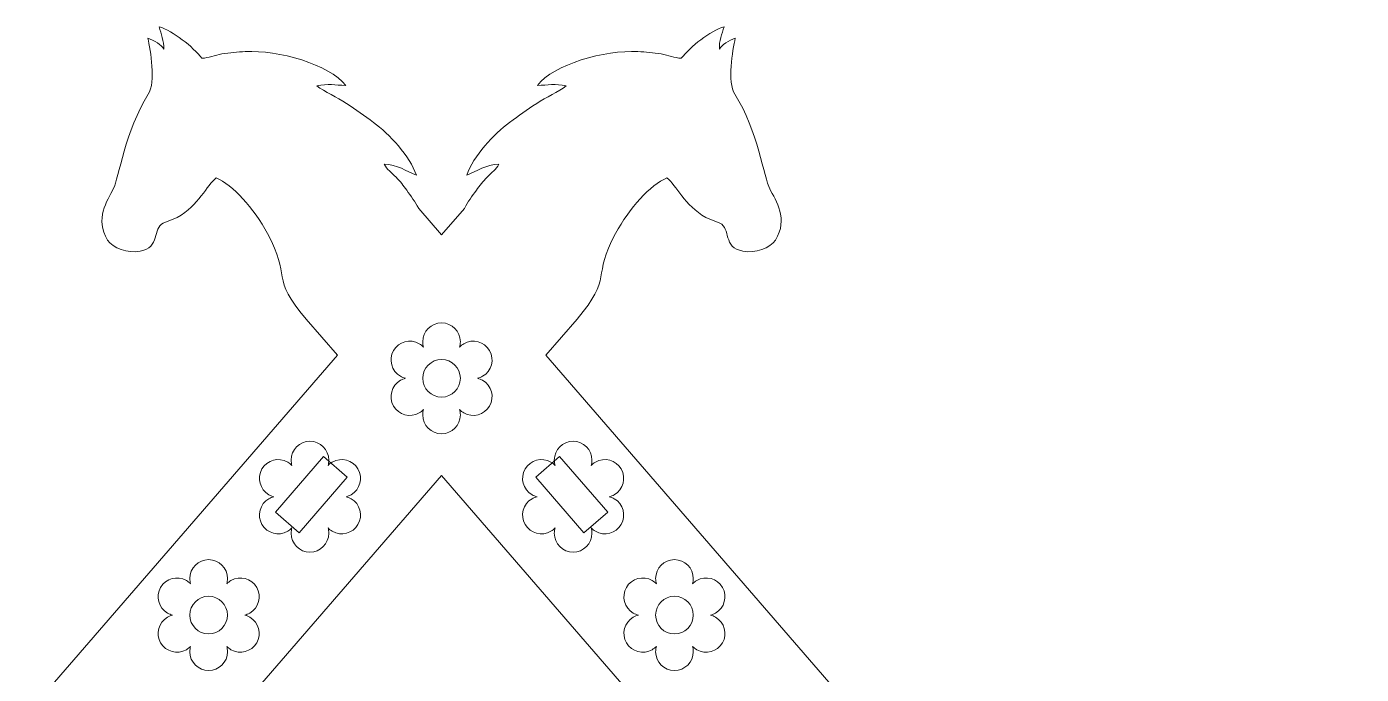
# Model space of a CAD drawing. Header units: millimetres. Extents: x 152 to 711, y -359 to 72.
# Drawn here: x 483.4 to 610.4, y 10.2 to 71.8 of the extents above; entities that cross this region are included whole.
import ezdxf

# ---------------------------------------------------------------- set-up
doc = ezdxf.new("R2010")
doc.units = ezdxf.units.MM
doc.header["$MEASUREMENT"] = 0
doc.layers.add('layer 1', color=7, linetype='Continuous')

msp = doc.modelspace()

# ---------------------------------------------------------------- linework, layer by layer
at = {"layer": 'layer 1', "color": 250, "lineweight": 20}
for points, knots in [([(525.054, 54.5174), (525.054, 54.5174), (522.8781, 52.0042), (522.8781, 52.0042), (522.8781, 52.0042), (522.8781, 52.0042), (520.7021, 54.5175), (520.7021, 54.5175), (520.7021, 54.5175), (520.3576, 55.1226), (519.9751, 55.701), (519.5595, 56.246), (519.5595, 56.246), (519.2414, 56.6633), (518.9445, 57.0861), (518.5486, 57.4825), (518.5486, 57.4825), (518.0579, 57.9737), (517.7061, 58.2082), (517.4189, 58.7066), (517.4189, 58.7066), (518.6502, 58.7201), (519.5273, 58.029), (520.4776, 57.6793), (520.4776, 57.6793), (519.8698, 59.5177), (517.8839, 61.5908), (516.4015, 62.6906), (516.4015, 62.6906), (515.4985, 63.3605), (514.7843, 63.8767), (513.822, 64.5038), (513.822, 64.5038), (512.9436, 65.076), (511.7335, 65.6205), (511.0002, 66.1741), (511.0002, 66.1741), (512.0676, 66.4073), (512.7452, 66.2425), (513.752, 66.2208), (513.752, 66.2208), (512.217, 68.2167), (507.3365, 69.6007), (504.1947, 69.4392), (504.1947, 69.4392), (503.4459, 69.4006), (502.716, 69.3359), (501.9759, 69.2147), (501.9759, 69.2147), (501.2759, 69.1), (500.6957, 68.8495), (500.0652, 68.7963), (500.0652, 68.7963), (499.1941, 69.9047), (497.31, 71.4159), (495.9847, 71.806), (495.9847, 71.806), (496.1728, 71.1296), (496.47, 70.4198), (496.4305, 69.6812), (496.4305, 69.6812), (496.2443, 70.0541), (495.5078, 70.494), (494.914, 70.7183), (494.914, 70.7183), (495.1654, 69.5173), (495.7029, 66.5461), (494.9609, 65.3825), (494.9609, 65.3825), (492.7687, 61.9449), (492.1634, 57.3988), (491.6308, 56.3719), (491.6308, 56.3719), (491.0507, 55.2537), (489.8378, 53.4939), (491.0887, 51.5011), (491.0887, 51.5011), (491.572, 50.7311), (493.0184, 50.2254), (494.1947, 50.4399), (494.1947, 50.4399), (496.1134, 50.7897), (495.3287, 52.5978), (496.3858, 53.106), (496.3858, 53.106), (496.3858, 53.106), (497.7173, 53.6574), (497.7173, 53.6574), (497.7173, 53.6574), (499.7632, 54.8075), (500.5288, 56.7024), (501.4216, 57.4193), (501.4216, 57.4193), (503.0136, 56.762), (504.9945, 54.5284), (506.3184, 52.1084), (506.3184, 52.1084), (508.5827, 47.9696), (506.533, 47.9666), (509.9814, 43.9837), (509.9814, 43.9837), (509.9814, 43.9837), (512.9578, 40.5461), (512.9578, 40.5461), (512.9578, 40.5461), (512.9578, 40.5461), (434.9702, -49.5306), (434.9702, -49.5306), (434.9702, -49.5306), (432.6269, -52.2372), (432.9231, -56.356), (435.6297, -58.6993), (435.6297, -58.6993), (435.6297, -58.6993), (437.1418, -60.0084), (437.1418, -60.0084), (437.1418, -60.0084), (439.8484, -62.3517), (443.9672, -62.0555), (446.3105, -59.3489), (446.3105, -59.3489), (446.3105, -59.3489), (522.8781, 29.0879), (522.8781, 29.0879), (522.8781, 29.0879), (522.8781, 29.0879), (599.4457, -59.3488), (599.4457, -59.3488), (599.4457, -59.3488), (601.789, -62.0554), (605.9078, -62.3517), (608.6144, -60.0083), (608.6144, -60.0083), (608.6144, -60.0083), (610.1265, -58.6992), (610.1265, -58.6992), (610.1265, -58.6992), (612.8331, -56.3559), (613.1293, -52.2371), (610.786, -49.5305), (610.786, -49.5305), (610.786, -49.5305), (532.7985, 40.5461), (532.7985, 40.5461), (532.7985, 40.5461), (532.7985, 40.5461), (535.7747, 43.9836), (535.7747, 43.9836), (535.7747, 43.9836), (539.2231, 47.9665), (537.1734, 47.9695), (539.4377, 52.1083), (539.4377, 52.1083), (540.7616, 54.5283), (542.7425, 56.7619), (544.3345, 57.4192), (544.3345, 57.4192), (545.2273, 56.7023), (545.9929, 54.8074), (548.0388, 53.6573), (548.0388, 53.6573), (548.0388, 53.6573), (549.3703, 53.1059), (549.3703, 53.1059), (549.3703, 53.1059), (550.4274, 52.5977), (549.6427, 50.7896), (551.5614, 50.4398), (551.5614, 50.4398), (552.7377, 50.2253), (554.1841, 50.731), (554.6674, 51.501), (554.6674, 51.501), (555.9183, 53.4938), (554.7054, 55.2536), (554.1253, 56.3718), (554.1253, 56.3718), (553.5927, 57.3987), (552.9874, 61.9448), (550.7952, 65.3824), (550.7952, 65.3824), (550.0532, 66.546), (550.5907, 69.5172), (550.8421, 70.7182), (550.8421, 70.7182), (550.2483, 70.4939), (549.5118, 70.054), (549.3256, 69.6811), (549.3256, 69.6811), (549.2861, 70.4197), (549.5833, 71.1295), (549.7714, 71.8059), (549.7714, 71.8059), (548.4461, 71.4158), (546.562, 69.9046), (545.6909, 68.7962), (545.6909, 68.7962), (545.0604, 68.8494), (544.4802, 69.0999), (543.7802, 69.2146), (543.7802, 69.2146), (543.0401, 69.3358), (542.3102, 69.4005), (541.5614, 69.4391), (541.5614, 69.4391), (538.4196, 69.6006), (533.5391, 68.2166), (532.0041, 66.2207), (532.0041, 66.2207), (533.0109, 66.2424), (533.6885, 66.4072), (534.7559, 66.174), (534.7559, 66.174), (534.0226, 65.6204), (532.8125, 65.0759), (531.9341, 64.5037), (531.9341, 64.5037), (530.9718, 63.8766), (530.2576, 63.3604), (529.3546, 62.6905), (529.3546, 62.6905), (527.8722, 61.5907), (525.8863, 59.5176), (525.2785, 57.6792), (525.2785, 57.6792), (526.2288, 58.0289), (527.1059, 58.72), (528.3372, 58.7065), (528.3372, 58.7065), (528.05, 58.2081), (527.6982, 57.9736), (527.2075, 57.4824), (527.2075, 57.4824), (526.8116, 57.086), (526.5147, 56.6632), (526.1966, 56.2459), (526.1966, 56.2459), (525.781, 55.7009), (525.3985, 55.1225), (525.054, 54.5174)], [0, 0, 0, 0, 0.01639344, 0.01639344, 0.01639344, 0.01639344, 0.03278689, 0.03278689, 0.03278689, 0.03278689, 0.04918033, 0.04918033, 0.04918033, 0.04918033, 0.06557377, 0.06557377, 0.06557377, 0.06557377, 0.08196721, 0.08196721, 0.08196721, 0.08196721, 0.09836066, 0.09836066, 0.09836066, 0.09836066, 0.1147541, 0.1147541, 0.1147541, 0.1147541, 0.13114754, 0.13114754, 0.13114754, 0.13114754, 0.14754098, 0.14754098, 0.14754098, 0.14754098, 0.16393443, 0.16393443, 0.16393443, 0.16393443, 0.18032787, 0.18032787, 0.18032787, 0.18032787, 0.19672131, 0.19672131, 0.19672131, 0.19672131, 0.21311475, 0.21311475, 0.21311475, 0.21311475, 0.2295082, 0.2295082, 0.2295082, 0.2295082, 0.24590164, 0.24590164, 0.24590164, 0.24590164, 0.26229508, 0.26229508, 0.26229508, 0.26229508, 0.27868852, 0.27868852, 0.27868852, 0.27868852, 0.29508197, 0.29508197, 0.29508197, 0.29508197, 0.31147541, 0.31147541, 0.31147541, 0.31147541, 0.32786885, 0.32786885, 0.32786885, 0.32786885, 0.3442623, 0.3442623, 0.3442623, 0.3442623, 0.36065574, 0.36065574, 0.36065574, 0.36065574, 0.37704918, 0.37704918, 0.37704918, 0.37704918, 0.39344262, 0.39344262, 0.39344262, 0.39344262, 0.40983607, 0.40983607, 0.40983607, 0.40983607, 0.42622951, 0.42622951, 0.42622951, 0.42622951, 0.44262295, 0.44262295, 0.44262295, 0.44262295, 0.45901639, 0.45901639, 0.45901639, 0.45901639, 0.47540984, 0.47540984, 0.47540984, 0.47540984, 0.49180328, 0.49180328, 0.49180328, 0.49180328, 0.50819672, 0.50819672, 0.50819672, 0.50819672, 0.52459016, 0.52459016, 0.52459016, 0.52459016, 0.54098361, 0.54098361, 0.54098361, 0.54098361, 0.55737705, 0.55737705, 0.55737705, 0.55737705, 0.57377049, 0.57377049, 0.57377049, 0.57377049, 0.59016393, 0.59016393, 0.59016393, 0.59016393, 0.60655738, 0.60655738, 0.60655738, 0.60655738, 0.62295082, 0.62295082, 0.62295082, 0.62295082, 0.63934426, 0.63934426, 0.63934426, 0.63934426, 0.6557377, 0.6557377, 0.6557377, 0.6557377, 0.67213115, 0.67213115, 0.67213115, 0.67213115, 0.68852459, 0.68852459, 0.68852459, 0.68852459, 0.70491803, 0.70491803, 0.70491803, 0.70491803, 0.72131148, 0.72131148, 0.72131148, 0.72131148, 0.73770492, 0.73770492, 0.73770492, 0.73770492, 0.75409836, 0.75409836, 0.75409836, 0.75409836, 0.7704918, 0.7704918, 0.7704918, 0.7704918, 0.78688525, 0.78688525, 0.78688525, 0.78688525, 0.80327869, 0.80327869, 0.80327869, 0.80327869, 0.81967213, 0.81967213, 0.81967213, 0.81967213, 0.83606557, 0.83606557, 0.83606557, 0.83606557, 0.85245902, 0.85245902, 0.85245902, 0.85245902, 0.86885246, 0.86885246, 0.86885246, 0.86885246, 0.8852459, 0.8852459, 0.8852459, 0.8852459, 0.90163934, 0.90163934, 0.90163934, 0.90163934, 0.91803279, 0.91803279, 0.91803279, 0.91803279, 0.93442623, 0.93442623, 0.93442623, 0.93442623, 0.95081967, 0.95081967, 0.95081967, 0.95081967, 0.96721311, 0.96721311, 0.96721311, 0.96721311, 1, 1, 1, 1]), ([(507.0541, 25.5915), (507.0541, 25.5915), (509.3222, 23.6278), (509.3222, 23.6278), (509.3222, 23.6278), (509.3222, 23.6278), (513.9041, 28.9199), (513.9041, 28.9199), (513.9041, 28.9199), (513.9041, 28.9199), (511.636, 30.8836), (511.636, 30.8836), (511.636, 30.8836), (511.636, 30.8836), (507.0541, 25.5915), (507.0541, 25.5915)], [0, 0, 0, 0, 0.2, 0.2, 0.2, 0.2, 0.4, 0.4, 0.4, 0.4, 0.6, 0.6, 0.6, 0.6, 1, 1, 1, 1]), ([(538.7017, 25.5915), (538.7017, 25.5915), (536.4336, 23.6278), (536.4336, 23.6278), (536.4336, 23.6278), (536.4336, 23.6278), (531.8517, 28.9199), (531.8517, 28.9199), (531.8517, 28.9199), (531.8517, 28.9199), (534.1198, 30.8836), (534.1198, 30.8836), (534.1198, 30.8836), (534.1198, 30.8836), (538.7017, 25.5915), (538.7017, 25.5915)], [0, 0, 0, 0, 0.2, 0.2, 0.2, 0.2, 0.4, 0.4, 0.4, 0.4, 0.6, 0.6, 0.6, 0.6, 1, 1, 1, 1])]:
    msp.add_open_spline(points, degree=3, knots=knots, dxfattribs=at)
at = {"layer": 'layer 1', "color": 242, "lineweight": 9}
for points, knots in [([(522.8781, 43.6172), (523.8675, 43.6172), (524.6695, 42.8151), (524.6695, 41.8258), (524.6695, 41.8258), (524.6695, 41.6482), (524.6435, 41.4768), (524.5954, 41.3149), (524.5954, 41.3149), (524.7116, 41.4375), (524.8471, 41.5457), (525.0008, 41.6345), (525.0008, 41.6345), (525.8577, 42.1292), (526.9532, 41.8356), (527.4479, 40.9788), (527.4479, 40.9788), (527.9426, 40.122), (527.649, 39.0264), (526.7922, 38.5317), (526.7922, 38.5317), (526.6384, 38.443), (526.477, 38.3797), (526.3127, 38.3404), (526.3127, 38.3404), (526.477, 38.3011), (526.6385, 38.2378), (526.7922, 38.1491), (526.7922, 38.1491), (527.649, 37.6544), (527.9426, 36.5588), (527.4479, 35.702), (527.4479, 35.702), (526.9532, 34.8452), (525.8577, 34.5517), (525.0008, 35.0463), (525.0008, 35.0463), (524.8471, 35.1351), (524.7116, 35.2433), (524.5954, 35.3659), (524.5954, 35.3659), (524.6435, 35.204), (524.6695, 35.0325), (524.6695, 34.855), (524.6695, 34.855), (524.6695, 33.8656), (523.8675, 33.0636), (522.8781, 33.0636), (522.8781, 33.0636), (521.8887, 33.0636), (521.0867, 33.8657), (521.0867, 34.855), (521.0867, 34.855), (521.0867, 35.0326), (521.1127, 35.204), (521.1608, 35.3659), (521.1608, 35.3659), (521.0446, 35.2433), (520.9091, 35.1351), (520.7554, 35.0463), (520.7554, 35.0463), (519.8985, 34.5516), (518.803, 34.8452), (518.3083, 35.702), (518.3083, 35.702), (517.8136, 36.5588), (518.1072, 37.6544), (518.964, 38.1491), (518.964, 38.1491), (519.1178, 38.2378), (519.2792, 38.3011), (519.4435, 38.3404), (519.4435, 38.3404), (519.2792, 38.3797), (519.1177, 38.443), (518.964, 38.5317), (518.964, 38.5317), (518.1072, 39.0264), (517.8136, 40.122), (518.3083, 40.9788), (518.3083, 40.9788), (518.803, 41.8356), (519.8985, 42.1291), (520.7554, 41.6345), (520.7554, 41.6345), (520.9091, 41.5457), (521.0446, 41.4375), (521.1608, 41.3149), (521.1608, 41.3149), (521.1127, 41.4768), (521.0867, 41.6483), (521.0867, 41.8258), (521.0867, 41.8258), (521.0867, 42.8151), (521.8887, 43.6172), (522.8781, 43.6172)], [0, 0, 0, 0, 0.04, 0.04, 0.04, 0.04, 0.08, 0.08, 0.08, 0.08, 0.12, 0.12, 0.12, 0.12, 0.16, 0.16, 0.16, 0.16, 0.2, 0.2, 0.2, 0.2, 0.24, 0.24, 0.24, 0.24, 0.28, 0.28, 0.28, 0.28, 0.32, 0.32, 0.32, 0.32, 0.36, 0.36, 0.36, 0.36, 0.4, 0.4, 0.4, 0.4, 0.44, 0.44, 0.44, 0.44, 0.48, 0.48, 0.48, 0.48, 0.52, 0.52, 0.52, 0.52, 0.56, 0.56, 0.56, 0.56, 0.6, 0.6, 0.6, 0.6, 0.64, 0.64, 0.64, 0.64, 0.68, 0.68, 0.68, 0.68, 0.72, 0.72, 0.72, 0.72, 0.76, 0.76, 0.76, 0.76, 0.8, 0.8, 0.8, 0.8, 0.84, 0.84, 0.84, 0.84, 0.88, 0.88, 0.88, 0.88, 0.92, 0.92, 0.92, 0.92, 1, 1, 1, 1]), ([(522.8781, 40.1318), (523.8675, 40.1318), (524.6695, 39.3298), (524.6695, 38.3404), (524.6695, 38.3404), (524.6695, 37.351), (523.8675, 36.549), (522.8781, 36.549), (522.8781, 36.549), (521.8887, 36.549), (521.0867, 37.351), (521.0867, 38.3404), (521.0867, 38.3404), (521.0867, 39.3298), (521.8887, 40.1318), (522.8781, 40.1318)], [0, 0, 0, 0, 0.2, 0.2, 0.2, 0.2, 0.4, 0.4, 0.4, 0.4, 0.6, 0.6, 0.6, 0.6, 1, 1, 1, 1]), ([(500.7071, 21.0798), (501.6965, 21.0798), (502.4984, 20.2777), (502.4984, 19.2884), (502.4984, 19.2884), (502.4984, 19.1109), (502.4725, 18.9394), (502.4244, 18.7775), (502.4244, 18.7775), (502.5406, 18.9001), (502.6761, 19.0082), (502.8298, 19.097), (502.8298, 19.097), (503.6866, 19.5918), (504.7823, 19.2982), (505.277, 18.4414), (505.277, 18.4414), (505.7715, 17.5846), (505.4779, 16.489), (504.6212, 15.9943), (504.6212, 15.9943), (504.4675, 15.9055), (504.3059, 15.8424), (504.1418, 15.803), (504.1418, 15.803), (504.3059, 15.7636), (504.4675, 15.7005), (504.6212, 15.6117), (504.6212, 15.6117), (505.478, 15.117), (505.7716, 14.0214), (505.277, 13.1646), (505.277, 13.1646), (504.7823, 12.3078), (503.6866, 12.0143), (502.8298, 12.509), (502.8298, 12.509), (502.6761, 12.5977), (502.5406, 12.7059), (502.4244, 12.8285), (502.4244, 12.8285), (502.4725, 12.6665), (502.4984, 12.4951), (502.4984, 12.3175), (502.4984, 12.3175), (502.4984, 11.3283), (501.6965, 10.5262), (500.7071, 10.5262), (500.7071, 10.5262), (499.7177, 10.5262), (498.9158, 11.3283), (498.9158, 12.3176), (498.9158, 12.3176), (498.9158, 12.4951), (498.9417, 12.6665), (498.9898, 12.8285), (498.9898, 12.8285), (498.8736, 12.7059), (498.7381, 12.5977), (498.5844, 12.509), (498.5844, 12.509), (497.7276, 12.0142), (496.6319, 12.3078), (496.1372, 13.1646), (496.1372, 13.1646), (495.6427, 14.0214), (495.9363, 15.117), (496.793, 15.6117), (496.793, 15.6117), (496.9467, 15.7005), (497.1083, 15.7636), (497.2724, 15.803), (497.2724, 15.803), (497.1083, 15.8424), (496.9467, 15.9055), (496.793, 15.9943), (496.793, 15.9943), (495.9362, 16.489), (495.6426, 17.5846), (496.1372, 18.4414), (496.1372, 18.4414), (496.6319, 19.2982), (497.7276, 19.5917), (498.5844, 19.097), (498.5844, 19.097), (498.7381, 19.0082), (498.8736, 18.9), (498.9898, 18.7775), (498.9898, 18.7775), (498.9417, 18.9394), (498.9158, 19.1109), (498.9158, 19.2885), (498.9158, 19.2885), (498.9158, 20.2777), (499.7177, 21.0798), (500.7071, 21.0798)], [0, 0, 0, 0, 0.04, 0.04, 0.04, 0.04, 0.08, 0.08, 0.08, 0.08, 0.12, 0.12, 0.12, 0.12, 0.16, 0.16, 0.16, 0.16, 0.2, 0.2, 0.2, 0.2, 0.24, 0.24, 0.24, 0.24, 0.28, 0.28, 0.28, 0.28, 0.32, 0.32, 0.32, 0.32, 0.36, 0.36, 0.36, 0.36, 0.4, 0.4, 0.4, 0.4, 0.44, 0.44, 0.44, 0.44, 0.48, 0.48, 0.48, 0.48, 0.52, 0.52, 0.52, 0.52, 0.56, 0.56, 0.56, 0.56, 0.6, 0.6, 0.6, 0.6, 0.64, 0.64, 0.64, 0.64, 0.68, 0.68, 0.68, 0.68, 0.72, 0.72, 0.72, 0.72, 0.76, 0.76, 0.76, 0.76, 0.8, 0.8, 0.8, 0.8, 0.84, 0.84, 0.84, 0.84, 0.88, 0.88, 0.88, 0.88, 0.92, 0.92, 0.92, 0.92, 1, 1, 1, 1]), ([(545.0495, 21.0798), (544.0601, 21.0798), (543.2581, 20.2777), (543.2581, 19.2884), (543.2581, 19.2884), (543.2581, 19.1108), (543.2841, 18.9394), (543.3322, 18.7775), (543.3322, 18.7775), (543.216, 18.9001), (543.0805, 19.0083), (542.9268, 19.0971), (542.9268, 19.0971), (542.0699, 19.5918), (540.9744, 19.2982), (540.4797, 18.4414), (540.4797, 18.4414), (539.985, 17.5846), (540.2786, 16.489), (541.1354, 15.9943), (541.1354, 15.9943), (541.2892, 15.9056), (541.4506, 15.8423), (541.6149, 15.803), (541.6149, 15.803), (541.4506, 15.7637), (541.2891, 15.7004), (541.1354, 15.6117), (541.1354, 15.6117), (540.2786, 15.117), (539.985, 14.0214), (540.4797, 13.1646), (540.4797, 13.1646), (540.9744, 12.3078), (542.0699, 12.0143), (542.9268, 12.5089), (542.9268, 12.5089), (543.0805, 12.5977), (543.216, 12.7059), (543.3322, 12.8285), (543.3322, 12.8285), (543.2841, 12.6666), (543.2581, 12.4951), (543.2581, 12.3176), (543.2581, 12.3176), (543.2581, 11.3282), (544.0601, 10.5262), (545.0495, 10.5262), (545.0495, 10.5262), (546.0389, 10.5262), (546.8409, 11.3283), (546.8409, 12.3176), (546.8409, 12.3176), (546.8409, 12.4952), (546.8149, 12.6666), (546.7668, 12.8285), (546.7668, 12.8285), (546.883, 12.7059), (547.0185, 12.5977), (547.1722, 12.5089), (547.1722, 12.5089), (548.0291, 12.0142), (549.1246, 12.3078), (549.6193, 13.1646), (549.6193, 13.1646), (550.114, 14.0214), (549.8204, 15.117), (548.9636, 15.6117), (548.9636, 15.6117), (548.8098, 15.7004), (548.6484, 15.7637), (548.4841, 15.803), (548.4841, 15.803), (548.6484, 15.8423), (548.8099, 15.9056), (548.9636, 15.9943), (548.9636, 15.9943), (549.8204, 16.489), (550.114, 17.5846), (549.6193, 18.4414), (549.6193, 18.4414), (549.1246, 19.2982), (548.0291, 19.5917), (547.1722, 19.0971), (547.1722, 19.0971), (547.0185, 19.0083), (546.883, 18.9001), (546.7668, 18.7775), (546.7668, 18.7775), (546.8149, 18.9394), (546.8409, 19.1109), (546.8409, 19.2884), (546.8409, 19.2884), (546.8409, 20.2777), (546.0389, 21.0798), (545.0495, 21.0798)], [0, 0, 0, 0, 0.04, 0.04, 0.04, 0.04, 0.08, 0.08, 0.08, 0.08, 0.12, 0.12, 0.12, 0.12, 0.16, 0.16, 0.16, 0.16, 0.2, 0.2, 0.2, 0.2, 0.24, 0.24, 0.24, 0.24, 0.28, 0.28, 0.28, 0.28, 0.32, 0.32, 0.32, 0.32, 0.36, 0.36, 0.36, 0.36, 0.4, 0.4, 0.4, 0.4, 0.44, 0.44, 0.44, 0.44, 0.48, 0.48, 0.48, 0.48, 0.52, 0.52, 0.52, 0.52, 0.56, 0.56, 0.56, 0.56, 0.6, 0.6, 0.6, 0.6, 0.64, 0.64, 0.64, 0.64, 0.68, 0.68, 0.68, 0.68, 0.72, 0.72, 0.72, 0.72, 0.76, 0.76, 0.76, 0.76, 0.8, 0.8, 0.8, 0.8, 0.84, 0.84, 0.84, 0.84, 0.88, 0.88, 0.88, 0.88, 0.92, 0.92, 0.92, 0.92, 1, 1, 1, 1]), ([(500.7063, 17.5944), (501.6957, 17.5944), (502.4977, 16.7924), (502.4977, 15.803), (502.4977, 15.803), (502.4977, 14.8136), (501.6957, 14.0116), (500.7063, 14.0116), (500.7063, 14.0116), (499.7169, 14.0116), (498.9149, 14.8136), (498.9149, 15.803), (498.9149, 15.803), (498.9149, 16.7924), (499.7169, 17.5944), (500.7063, 17.5944)], [0, 0, 0, 0, 0.2, 0.2, 0.2, 0.2, 0.4, 0.4, 0.4, 0.4, 0.6, 0.6, 0.6, 0.6, 1, 1, 1, 1]), ([(545.0495, 17.5944), (544.0601, 17.5944), (543.2581, 16.7924), (543.2581, 15.803), (543.2581, 15.803), (543.2581, 14.8136), (544.0601, 14.0116), (545.0495, 14.0116), (545.0495, 14.0116), (546.0389, 14.0116), (546.8409, 14.8136), (546.8409, 15.803), (546.8409, 15.803), (546.8409, 16.7924), (546.0389, 17.5944), (545.0495, 17.5944)], [0, 0, 0, 0, 0.2, 0.2, 0.2, 0.2, 0.4, 0.4, 0.4, 0.4, 0.6, 0.6, 0.6, 0.6, 1, 1, 1, 1])]:
    msp.add_open_spline(points, degree=3, knots=knots, dxfattribs=at)
at = {"layer": 'layer 1', "color": 177, "lineweight": 9}
for points in [[(510.3512, 32.3485), (511.3406, 32.3485), (512.1425, 31.5464), (512.1425, 30.5571), (512.1425, 30.5571), (512.1425, 30.3796), (512.1166, 30.2081), (512.0685, 30.0462), (512.0685, 30.0462), (512.1847, 30.1688), (512.3202, 30.2769), (512.4739, 30.3657), (512.4739, 30.3657), (513.3307, 30.8605), (514.4264, 30.5669), (514.9211, 29.7101), (514.9211, 29.7101), (515.4156, 28.8533), (515.122, 27.7577), (514.2653, 27.263), (514.2653, 27.263), (514.1116, 27.1742), (513.95, 27.1111), (513.7859, 27.0717), (513.7859, 27.0717), (513.95, 27.0323), (514.1116, 26.9692), (514.2653, 26.8804), (514.2653, 26.8804), (515.1221, 26.3857), (515.4157, 25.2901), (514.9211, 24.4333), (514.9211, 24.4333), (514.4264, 23.5765), (513.3307, 23.283), (512.4739, 23.7777), (512.4739, 23.7777), (512.3202, 23.8664), (512.1847, 23.9746), (512.0685, 24.0972), (512.0685, 24.0972), (512.1166, 23.9352), (512.1425, 23.7638), (512.1425, 23.5862), (512.1425, 23.5862), (512.1425, 22.597), (511.3406, 21.7949), (510.3512, 21.7949), (510.3512, 21.7949), (509.3618, 21.7949), (508.5599, 22.597), (508.5599, 23.5863), (508.5599, 23.5863), (508.5599, 23.7638), (508.5858, 23.9352), (508.6339, 24.0972), (508.6339, 24.0972), (508.5177, 23.9746), (508.3822, 23.8664), (508.2285, 23.7777), (508.2285, 23.7777), (507.3717, 23.2829), (506.276, 23.5765), (505.7813, 24.4333), (505.7813, 24.4333), (505.2868, 25.2901), (505.5804, 26.3857), (506.4371, 26.8804), (506.4371, 26.8804), (506.5908, 26.9692), (506.7524, 27.0323), (506.9165, 27.0717), (506.9165, 27.0717), (506.7524, 27.1111), (506.5908, 27.1742), (506.4371, 27.263), (506.4371, 27.263), (505.5803, 27.7577), (505.2867, 28.8533), (505.7813, 29.7101), (505.7813, 29.7101), (506.276, 30.5669), (507.3717, 30.8604), (508.2285, 30.3657), (508.2285, 30.3657), (508.3822, 30.2769), (508.5177, 30.1687), (508.6339, 30.0462), (508.6339, 30.0462), (508.5858, 30.2081), (508.5599, 30.3796), (508.5599, 30.5572), (508.5599, 30.5572), (508.5599, 31.5464), (509.3618, 32.3485), (510.3512, 32.3485)], [(535.4054, 32.3485), (534.416, 32.3485), (533.614, 31.5464), (533.614, 30.5571), (533.614, 30.5571), (533.614, 30.3795), (533.64, 30.2081), (533.6881, 30.0462), (533.6881, 30.0462), (533.5719, 30.1688), (533.4364, 30.277), (533.2827, 30.3658), (533.2827, 30.3658), (532.4258, 30.8605), (531.3303, 30.5669), (530.8356, 29.7101), (530.8356, 29.7101), (530.3409, 28.8533), (530.6345, 27.7577), (531.4913, 27.263), (531.4913, 27.263), (531.6451, 27.1743), (531.8065, 27.111), (531.9708, 27.0717), (531.9708, 27.0717), (531.8065, 27.0324), (531.645, 26.9691), (531.4913, 26.8804), (531.4913, 26.8804), (530.6345, 26.3857), (530.3409, 25.2901), (530.8356, 24.4333), (530.8356, 24.4333), (531.3303, 23.5765), (532.4258, 23.283), (533.2827, 23.7776), (533.2827, 23.7776), (533.4364, 23.8664), (533.5719, 23.9746), (533.6881, 24.0972), (533.6881, 24.0972), (533.64, 23.9353), (533.614, 23.7638), (533.614, 23.5863), (533.614, 23.5863), (533.614, 22.5969), (534.416, 21.7949), (535.4054, 21.7949), (535.4054, 21.7949), (536.3948, 21.7949), (537.1968, 22.597), (537.1968, 23.5863), (537.1968, 23.5863), (537.1968, 23.7639), (537.1708, 23.9353), (537.1227, 24.0972), (537.1227, 24.0972), (537.2389, 23.9746), (537.3744, 23.8664), (537.5281, 23.7776), (537.5281, 23.7776), (538.385, 23.2829), (539.4805, 23.5765), (539.9752, 24.4333), (539.9752, 24.4333), (540.4699, 25.2901), (540.1763, 26.3857), (539.3195, 26.8804), (539.3195, 26.8804), (539.1657, 26.9691), (539.0043, 27.0324), (538.84, 27.0717), (538.84, 27.0717), (539.0043, 27.111), (539.1658, 27.1743), (539.3195, 27.263), (539.3195, 27.263), (540.1763, 27.7577), (540.4699, 28.8533), (539.9752, 29.7101), (539.9752, 29.7101), (539.4805, 30.5669), (538.385, 30.8604), (537.5281, 30.3658), (537.5281, 30.3658), (537.3744, 30.277), (537.2389, 30.1688), (537.1227, 30.0462), (537.1227, 30.0462), (537.1708, 30.2081), (537.1968, 30.3796), (537.1968, 30.5571), (537.1968, 30.5571), (537.1968, 31.5464), (536.3948, 32.3485), (535.4054, 32.3485)]]:
    msp.add_open_spline(points, degree=3, knots=[0, 0, 0, 0, 0.04, 0.04, 0.04, 0.04, 0.08, 0.08, 0.08, 0.08, 0.12, 0.12, 0.12, 0.12, 0.16, 0.16, 0.16, 0.16, 0.2, 0.2, 0.2, 0.2, 0.24, 0.24, 0.24, 0.24, 0.28, 0.28, 0.28, 0.28, 0.32, 0.32, 0.32, 0.32, 0.36, 0.36, 0.36, 0.36, 0.4, 0.4, 0.4, 0.4, 0.44, 0.44, 0.44, 0.44, 0.48, 0.48, 0.48, 0.48, 0.52, 0.52, 0.52, 0.52, 0.56, 0.56, 0.56, 0.56, 0.6, 0.6, 0.6, 0.6, 0.64, 0.64, 0.64, 0.64, 0.68, 0.68, 0.68, 0.68, 0.72, 0.72, 0.72, 0.72, 0.76, 0.76, 0.76, 0.76, 0.8, 0.8, 0.8, 0.8, 0.84, 0.84, 0.84, 0.84, 0.88, 0.88, 0.88, 0.88, 0.92, 0.92, 0.92, 0.92, 1, 1, 1, 1], dxfattribs=at)

doc.saveas('drawing.dxf')
